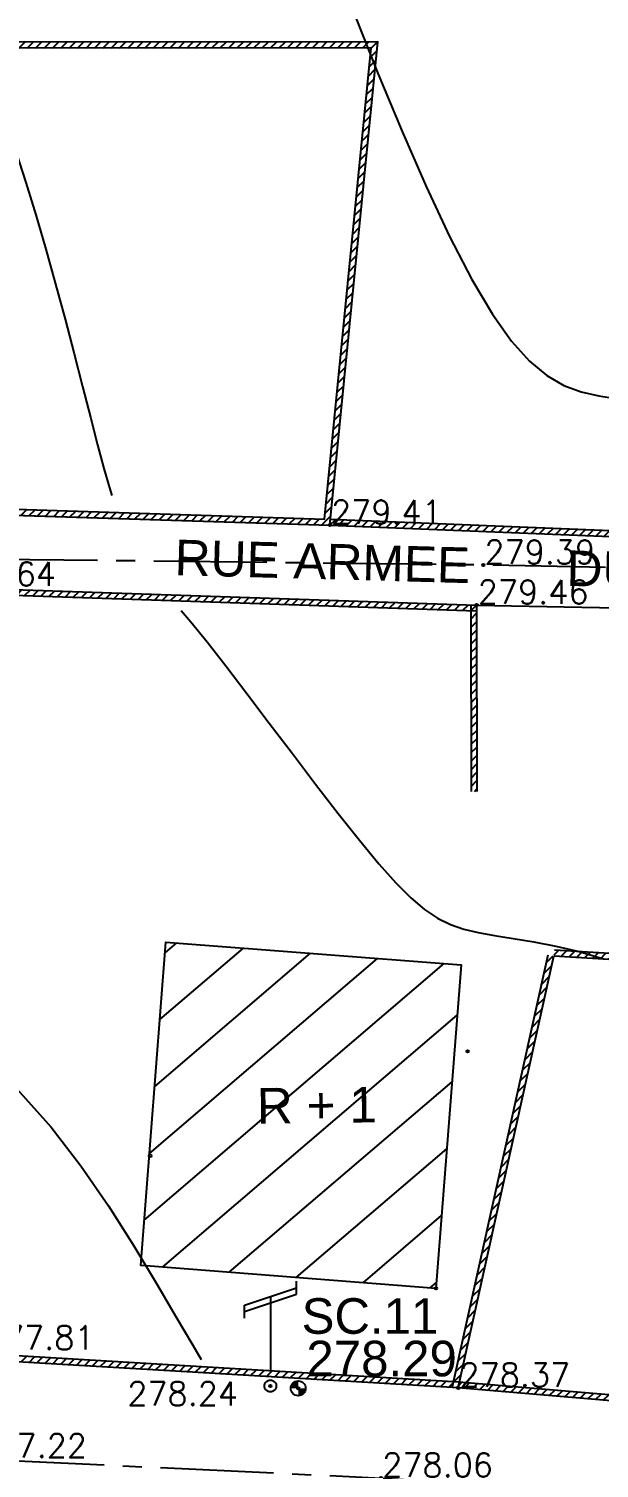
# Model space of a CAD drawing. Extents: x 524954 to 526204, y 9523489 to 9524010.
# Drawn here: x 525629.1 to 525653.1, y 9523720 to 9523780.7 of the extents above; entities that cross this region are included whole.
import ezdxf
from ezdxf.enums import TextEntityAlignment as Align

# ---------------------------------------------------------------- set-up
doc = ezdxf.new("R2010")
doc.units = 0
doc.header["$PDMODE"] = 33
doc.header["$PDSIZE"] = 0.1
doc.linetypes.add('AXES2', pattern=[28.575, 19.05, -3.175, 3.175, -3.175])
doc.linetypes.add('CACHE2', pattern=[4.7625, 3.175, -1.5875])
for name, color, linetype in [('Axe_Piste', 3, 'AXES2'), ('Bati', 6, 'Continuous'), ('Bati_H', 1, 'Continuous'), ('Cloture', 7, 'Continuous'), ('CN_01_00', 3, 'Continuous'), ('CN_02_00', 4, 'Continuous'), ('CN_10_00', 1, 'Continuous'), ('Murs', 1, 'Continuous'), ('Réseau_Electrique', 1, 'CACHE2'), ('TopoAlt', 3, 'Continuous'), ('TopoAlt polygo', 7, 'Continuous'), ('TOPOJIS', 7, 'Continuous'), ('TOPOJIS polygo', 1, 'Continuous'), ('TopoMat polygo', 1, 'Continuous'), ('Toponomie', 7, 'CACHE2')]:
    doc.layers.add(name, color=color, linetype=linetype)
doc.styles.add('Arial 1.0', font='arial.ttf', dxfattribs={"width": 0.99, "height": 1})
doc.styles.add('Simplex 1.0', font='Simplex.shx', dxfattribs={"width": 0.99, "height": 1})
doc.styles.get("Standard").update_dxf_attribs({"font": 'arial.ttf'})
doc.linetypes.add('LIMITE1', pattern='A,6.35,-2.54,[133,ltypeshp.shx,S=2.54,R=0,X=-2.54,Y=0],-2.54,25.4', length=36.83)
pattern_1 = [(45, (0, 0), (-0.1767766952966, 0.1767766952966), [])]

# ---------------------------------------------------------------- blocks, each defined once
blk = doc.blocks.new('TCPOINT M')
at = {"color": 0}
blk.add_point((0, 0), dxfattribs=at)
at = {"layer": 'TopoAlt', "style": 'Simplex 1.0', "width": 0.99}
blk.add_attdef('ALT', (0.15, 0.15), '', height=1, dxfattribs=at)
blk = doc.blocks.new('e004')
at = {"color": 0}
blk.add_line((0, 3.777478), (0, 0.25), dxfattribs=at)
for points in [[(-1.096503, 3.137365), (-1.096503, 3.412949), (1.096503, 4.142007), (1.096503, 4.417591)], [(-1.096503, 2.861781), (-1.096503, 3.137365), (1.096503, 3.866423), (1.096503, 4.142007)]]:
    blk.add_lwpolyline(points, dxfattribs=at)
blk.add_circle((0, 0), 0.25, dxfattribs=at)
blk = doc.blocks.new('TCPOINT polygo')
at = {"color": 0, "const_width": 0.075}
blk.add_lwpolyline([(0, 0.0375, 1), (0, -0.0375, 1)], format="xyb", close=True, dxfattribs=at)
at = {"color": 0}
blk.add_point((0, 0), dxfattribs=at)
at = {"layer": 'TopoAlt polygo', "style": 'Arial 1.0', "width": 0.99}
blk.add_attdef('ALT', (0.15, 0.15), '', height=2, dxfattribs=at)
at = {"layer": 'TopoMat polygo', "style": 'Arial 1.0', "width": 0.99}
blk.add_attdef('MAT', text='', height=2, dxfattribs=at).set_placement((0.15, -2.5), align=Align.TOP_LEFT)
blk = doc.blocks.new('t014')
at = {"color": 0, "const_width": 1.249375}
for points in [[(0, 0.625313, 0.414214), (-0.625313, 0, 1)], [(0, -0.625312, 0.414214), (0.625313, 0, 0.414214)]]:
    blk.add_lwpolyline(points, format="xyb", dxfattribs=at)
at = {"color": 0}
blk.add_circle((0, 0), 1.25, dxfattribs=at)

msp = doc.modelspace()

# ---------------------------------------------------------------- hatches: boundary and pattern name
at = {"layer": 'Bati_H'}
h = msp.add_hatch(dxfattribs=at)
h.set_pattern_fill('_U', color=256, scale=2, angle=220.55174, style=0, pattern_type=0)
h.set_pattern_definition([(220.551742977, (0, 0), (1.30026898972, -1.5196382972), [])])
h.paths.add_polyline_path([(525646.258, 9523727.587), (525634.203, 9523728.524), (525633.814, 9523728.555), (525634.876, 9523742.197), (525647.319, 9523741.229)])
at = {"layer": 'Murs'}
h = msp.add_hatch(dxfattribs=at)
h.set_pattern_fill('_U', color=256, scale=0.25, angle=45, style=0, pattern_type=0)
h.set_pattern_definition(pattern_1)
h.paths.add_polyline_path([(525623.786, 9523760.605), (525641.561, 9523760.038), (525643.525, 9523779.913), (525624.973, 9523779.896)])
h.paths.add_polyline_path([(525623.52, 9523760.363), (525641.787, 9523759.781), (525643.801, 9523780.163), (525624.738, 9523780.146)], flags=0)
h = msp.add_hatch(dxfattribs=at)
h.set_pattern_fill('_U', color=256, scale=0.25, angle=45, style=0, pattern_type=0)
h.set_pattern_definition(pattern_1)
h.paths.add_polyline_path([(525641.787, 9523759.781), (525660.226, 9523759.041), (525660.236, 9523759.291), (525641.797, 9523760.031)])
h = msp.add_hatch(dxfattribs=at)
h.set_pattern_fill('_U', color=256, scale=0.25, angle=45, style=0, pattern_type=0)
h.set_pattern_definition(pattern_1)
h.paths.add_polyline_path([(525599.957, 9523745.988), (525599.913, 9523746.002), (525602.221, 9523756.743), (525625.522, 9523757.171), (525647.974, 9523756.412), (525647.966, 9523756.162), (525625.52, 9523756.921), (525602.423, 9523756.496), (525600.187, 9523746.086)])
h = msp.add_hatch(dxfattribs=at)
h.set_pattern_fill('_U', color=256, scale=0.25, angle=45, style=0, pattern_type=0)
h.set_pattern_definition(pattern_1)
h.paths.add_polyline_path([(525647.974, 9523756.412), (525647.988, 9523748.549), (525647.738, 9523748.549), (525647.724, 9523756.411)])
h = msp.add_hatch(dxfattribs=at)
h.set_pattern_fill('_U', color=256, scale=0.25, angle=45, style=0, pattern_type=0)
h.set_pattern_definition(pattern_1)
h.paths.add_polyline_path([(525647.202, 9523723.388), (525651.235, 9523741.602), (525650.991, 9523741.656), (525646.958, 9523723.442)])
h = msp.add_hatch(dxfattribs=at)
h.set_pattern_fill('_U', color=256, scale=0.25, angle=45, style=0, pattern_type=0)
h.set_pattern_definition(pattern_1)
h.paths.add_polyline_path([(525669.095, 9523721.544), (525671.483, 9523740.378), (525651.235, 9523741.602), (525651.25, 9523741.852), (525671.765, 9523740.611), (525669.343, 9523721.513)])
h = msp.add_hatch(dxfattribs=at)
h.set_pattern_fill('_U', color=256, scale=0.25, angle=45, style=0, pattern_type=0)
h.set_pattern_definition(pattern_1)
h.paths.add_polyline_path([(525647.202, 9523723.388), (525627.16, 9523724.579), (525627.174, 9523724.828), (525647.217, 9523723.637)])
h = msp.add_hatch(dxfattribs=at)
h.set_pattern_fill('_U', color=256, scale=0.25, angle=45, style=0, pattern_type=0)
h.set_pattern_definition(pattern_1)
h.paths.add_polyline_path([(525674.812, 9523721.044), (525647.202, 9523723.388), (525647.224, 9523723.637), (525674.833, 9523721.293)])

# ---------------------------------------------------------------- linework, layer by layer
at = {"layer": 'Axe_Piste', "ltscale": 0.25, "flags": 128}
for points in [[(525684.749, 9523807.949), (525683.714, 9523789.659), (525682.913, 9523779.613), (525681.339, 9523757.416), (525648.253, 9523758.096), (525624.991, 9523758.369), (525604.006, 9523759.142)], [(525613.228, 9523720.669), (525626.827, 9523720.401), (525643.945, 9523719.587), (525674.498, 9523717.677), (525731.479, 9523713.01), (525740.572, 9523711.637), (525777.063, 9523706.435), (525784.098, 9523706.94), (525827.588, 9523700.163)]]:
    msp.add_lwpolyline(points, dxfattribs=at)
at = {"layer": 'Bati', "flags": 128}
msp.add_lwpolyline([(525646.258, 9523727.587), (525634.203, 9523728.524), (525633.814, 9523728.555), (525634.876, 9523742.197), (525647.319, 9523741.229), (525647.319, 9523741.229)], close=True, dxfattribs=at)
at = {"layer": 'Cloture', "elevation": 277.96, "flags": 128}
for points in [[(525623.604, 9523760.361), (525641.787, 9523759.781), (525643.801, 9523780.163), (525624.738, 9523780.146), (525623.52, 9523760.363)], [(525641.787, 9523759.781), (525660.226, 9523759.041)], [(525641.797, 9523760.031), (525660.236, 9523759.291)]]:
    msp.add_lwpolyline(points, dxfattribs=at)
for points in [[(525623.52, 9523760.363), (525641.787, 9523759.781), (525643.801, 9523780.163), (525624.738, 9523780.146)], [(525623.786, 9523760.605), (525641.561, 9523760.038), (525643.525, 9523779.913), (525624.973, 9523779.896)], [(525623.786, 9523760.605), (525641.561, 9523760.038), (525643.525, 9523779.913), (525624.973, 9523779.896)]]:
    msp.add_lwpolyline(points, close=True, dxfattribs=at)
at = {"layer": 'Cloture', "flags": 128}
for points in [[(525599.957, 9523745.988), (525599.913, 9523746.002), (525602.221, 9523756.743), (525625.522, 9523757.171), (525647.974, 9523756.412)], [(525600.187, 9523746.086), (525602.423, 9523756.496), (525625.52, 9523756.921), (525647.966, 9523756.162)], [(525647.724, 9523756.411), (525647.738, 9523748.549)], [(525647.974, 9523756.412), (525647.988, 9523748.549)], [(525646.958, 9523723.442), (525650.991, 9523741.656)], [(525647.202, 9523723.388), (525651.235, 9523741.602)], [(525669.095, 9523721.544), (525671.483, 9523740.378), (525651.235, 9523741.602)], [(525669.343, 9523721.513), (525671.765, 9523740.611), (525651.25, 9523741.852)], [(525647.202, 9523723.388), (525627.16, 9523724.579)], [(525647.217, 9523723.637), (525627.174, 9523724.828)], [(525674.812, 9523721.044), (525647.202, 9523723.388)], [(525674.833, 9523721.293), (525647.224, 9523723.637)]]:
    msp.add_lwpolyline(points, dxfattribs=at)
at = {"layer": 'Cloture', "linetype": 'LIMITE1', "ltscale": 0.1, "flags": 128}
msp.add_lwpolyline([(525647.974, 9523756.412), (525680.55, 9523755.78), (525699.507, 9523755.616)], dxfattribs=at)
at = {"layer": 'CN_01_00', "elevation": 279, "flags": 128}
for points in [[(525626.932, 9523781.216), (525627.156, 9523780.185), (525627.441, 9523779.106), (525627.776, 9523777.976), (525628.15, 9523776.791), (525628.552, 9523775.546), (525628.97, 9523774.238), (525629.394, 9523772.863), (525629.813, 9523771.424), (525630.223, 9523769.947), (525630.619, 9523768.465), (525630.998, 9523767.013), (525631.355, 9523765.624), (525631.687, 9523764.33), (525631.99, 9523763.167), (525632.26, 9523762.165), (525632.494, 9523761.351), (525632.594, 9523761.03)], [(525635.523, 9523756.178), (525635.923, 9523755.707), (525636.61, 9523754.861), (525637.406, 9523753.841), (525638.289, 9523752.682), (525639.232, 9523751.434), (525640.206, 9523750.143), (525641.182, 9523748.856), (525642.134, 9523747.622), (525643.032, 9523746.488), (525643.849, 9523745.5), (525644.565, 9523744.696), (525645.199, 9523744.062), (525645.776, 9523743.574), (525646.322, 9523743.208), (525646.865, 9523742.939), (525647.43, 9523742.742), (525648.044, 9523742.594), (525648.733, 9523742.47), (525649.516, 9523742.347), (525650.384, 9523742.205), (525651.318, 9523742.025), (525652.301, 9523741.791), (525653.316, 9523741.483)]]:
    msp.add_lwpolyline(points, dxfattribs=at)
at = {"layer": 'CN_02_00', "elevation": 278, "flags": 128}
msp.add_lwpolyline([(525623.257, 9523738.893), (525624.463, 9523738.67), (525625.919, 9523738.077), (525627.343, 9523737.125), (525628.72, 9523735.868), (525630.039, 9523734.387), (525631.286, 9523732.76), (525632.448, 9523731.066), (525633.514, 9523729.384), (525634.47, 9523727.794), (525635.303, 9523726.375), (525636.006, 9523725.188), (525636.366, 9523724.591)], dxfattribs=at)
at = {"layer": 'CN_10_00', "elevation": 280, "flags": 128}
msp.add_lwpolyline([(525642.856, 9523781.255), (525643.829, 9523778.806), (525644.835, 9523776.382), (525645.847, 9523774.07), (525646.835, 9523771.96), (525647.773, 9523770.14), (525648.64, 9523768.676), (525649.445, 9523767.545), (525650.205, 9523766.699), (525650.937, 9523766.091), (525651.657, 9523765.675), (525652.382, 9523765.404), (525653.129, 9523765.23), (525653.915, 9523765.108)], dxfattribs=at)

# ---------------------------------------------------------------- block references
at = {"layer": 'Réseau_Electrique'}
msp.add_blockref('e004', (525639.276, 9523723.473), dxfattribs=at)
at = {"layer": 'TOPOJIS'}
ref = msp.add_blockref('TCPOINT M', (525641.787, 9523759.781, 279.41), dxfattribs=at)
ref.add_attrib('ALT', '279.41', (525641.837, 9523759.831, 279.41), dxfattribs={"layer": 'TopoAlt', "height": 1, "style": 'Simplex 1.0', "width": 0.99})
ref = msp.add_blockref('TCPOINT M', (525648.253, 9523758.096, 279.39), dxfattribs=at)
ref.add_attrib('ALT', '279.39', (525648.303, 9523758.146, 279.39), dxfattribs={"layer": 'TopoAlt', "height": 1, "style": 'Simplex 1.0', "width": 0.99})
ref = msp.add_blockref('TCPOINT M', (525625.522, 9523757.171, 278.64), dxfattribs=at)
ref.add_attrib('ALT', '278.64', (525625.572, 9523757.221, 278.64), dxfattribs={"layer": 'TopoAlt', "height": 1, "style": 'Simplex 1.0', "width": 0.99})
ref = msp.add_blockref('TCPOINT M', (525647.974, 9523756.412, 279.46), dxfattribs=at)
ref.add_attrib('ALT', '279.46', (525648.024, 9523756.462, 279.46), dxfattribs={"layer": 'TopoAlt', "height": 1, "style": 'Simplex 1.0', "width": 0.99})
for p in [(525647.592, 9523737.582), (525634.209, 9523733.178), (525646.258, 9523727.587)]:
    msp.add_blockref('TCPOINT M', p, dxfattribs=at)
ref = msp.add_blockref('TCPOINT M', (525627.046, 9523724.859, 277.81), dxfattribs=at)
ref.add_attrib('ALT', '277.81', (525627.196, 9523725.009, 277.81), dxfattribs={"layer": 'TopoAlt', "height": 1, "style": 'Simplex 1.0', "width": 0.99})
ref = msp.add_blockref('TCPOINT M', (525647.202, 9523723.388, 278.37), dxfattribs=at)
ref.add_attrib('ALT', '278.37', (525647.252, 9523723.438, 278.37), dxfattribs={"layer": 'TopoAlt', "height": 1, "style": 'Simplex 1.0', "width": 0.99})
ref = msp.add_blockref('TCPOINT M', (525639.276, 9523723.473, 278.242), dxfattribs=at)
ref.add_attrib('ALT', '278.24', (525633.245, 9523722.645, 278.242), dxfattribs={"layer": 'TopoAlt', "height": 1, "style": 'Simplex 1.0', "width": 0.99})
ref = msp.add_blockref('TCPOINT M', (525626.827, 9523720.401, 277.22), dxfattribs=at)
ref.add_attrib('ALT', '277.22', (525626.877, 9523720.451, 277.22), dxfattribs={"layer": 'TopoAlt', "height": 1, "style": 'Simplex 1.0', "width": 0.99})
ref = msp.add_blockref('TCPOINT M', (525643.945, 9523719.587, 278.06), dxfattribs=at)
ref.add_attrib('ALT', '278.06', (525643.995, 9523719.637, 278.06), dxfattribs={"layer": 'TopoAlt', "height": 1, "style": 'Simplex 1.0', "width": 0.99})
at = {"layer": 'TOPOJIS polygo'}
ref = msp.add_blockref('TCPOINT polygo', (525640.451, 9523723.374, 278.29), dxfattribs=at)
ref.add_attrib('MAT', 'SC.11', (525640.595, 9523725.672, 278.29), dxfattribs={"layer": 'TopoMat polygo', "height": 1.5, "style": 'Arial 1.0', "width": 0.99})
ref.add_attrib('ALT', '278.29', dxfattribs={"layer": 'TopoAlt polygo', "height": 1.5, "style": 'Arial 1.0', "width": 0.99}).set_placement((525640.796, 9523725.378, 278.29), align=Align.TOP_LEFT)
at = {"layer": 'TOPOJIS polygo', "xscale": 0.25, "yscale": 0.25, "zscale": 0.25}
msp.add_blockref('t014', (525640.451, 9523723.374), dxfattribs=at)

# ---------------------------------------------------------------- texts
at = {"layer": 'Toponomie', "char_height": 1.5, "attachment_point": 1}
for s, insert, width, rotation in [('\\pi6.7419;RUE ARMEE       DU SALUT', (525628.528, 9523759.359), 40.17376, 358.42824), ('\\pi13.261;R + 1', (525625.439, 9523735.898), 31.0395, 0.60302)]:
    msp.add_mtext(s, dxfattribs=dict(at, insert=insert, width=width, rotation=rotation))

doc.saveas('drawing.dxf')
